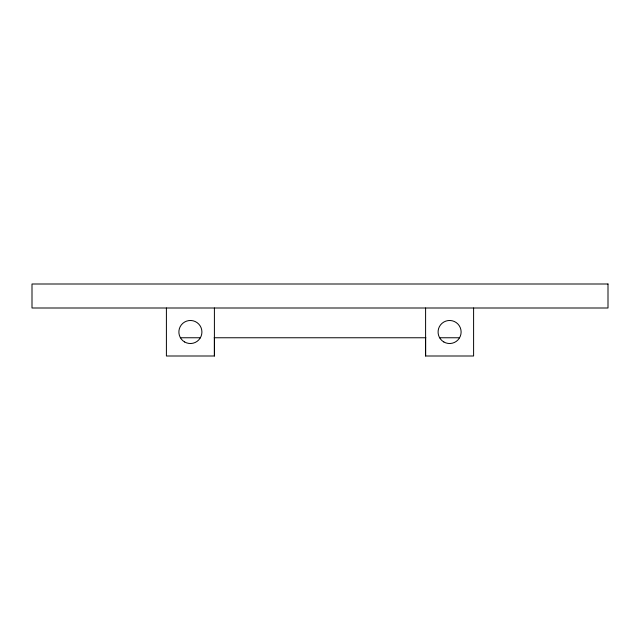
<?xml version="1.0" encoding="UTF-8"?>
<svg xmlns="http://www.w3.org/2000/svg" width="640" height="640" viewBox="0 0 640 640"><rect width="100%" height="100%" fill="white"/><g stroke="black" fill="none" stroke-linecap="round" stroke-linejoin="round"><path stroke-width="0.96" d="M166.4 308L166.4 356L214.4 356L214.4 308M473.6 308L473.6 356L425.6 356L425.6 308M180.48 337.76L200.528 337.76M214.144 337.76L425.856 337.76M439.472 337.76L459.52 337.76M425.6 337.384L425.6 356M214.4 338L214.4 356M608 284L32 284L32 308L608 308L608 284M443.84 341.976A11.52 11.52 0 0 0 461.12 332A11.52 11.52 0 0 0 443.84 322.024A11.52 11.52 0 0 0 443.84 341.976M184.64 341.976A11.52 11.52 0 0 0 201.92 332A11.52 11.52 0 0 0 184.64 322.024A11.52 11.52 0 0 0 184.64 341.976"/></g></svg>
